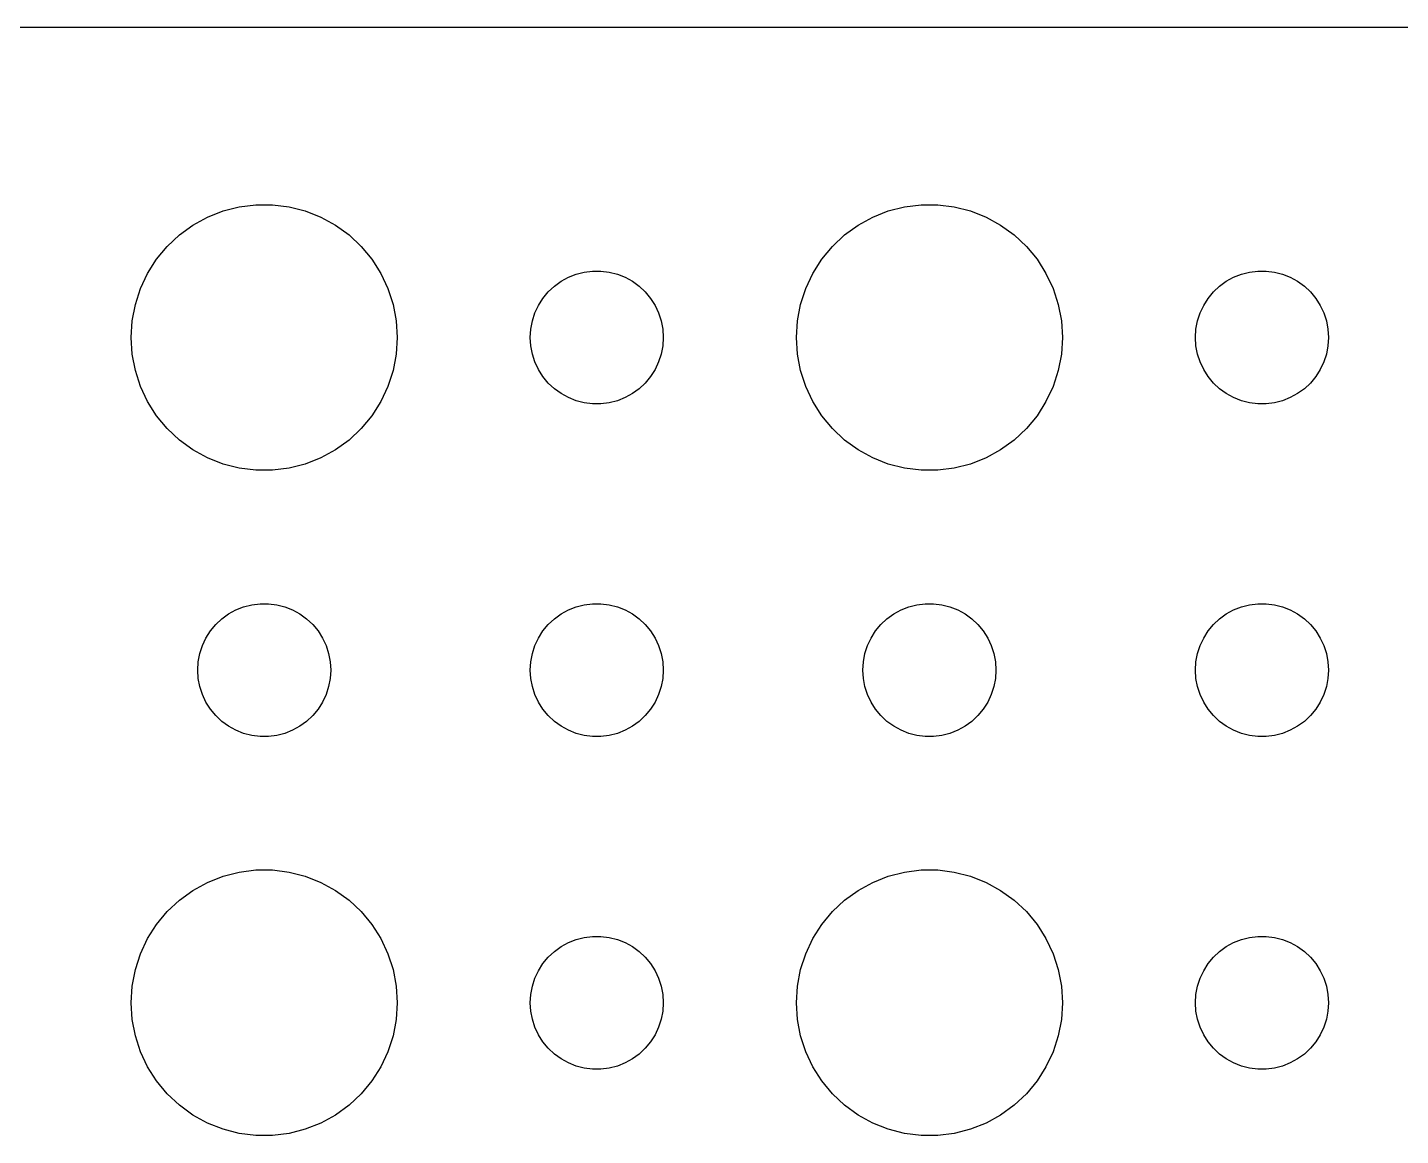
# Model space of a CAD drawing. Header units: metres. Extents: x -134 to 134, y 176 to 508.
# Drawn here: x 32.16 to 63.12, y 483.01 to 507.99 of the extents above; entities that cross this region are included whole.
import ezdxf

# ---------------------------------------------------------------- set-up
doc = ezdxf.new("R2010")
doc.units = ezdxf.units.M

msp = doc.modelspace()

# ---------------------------------------------------------------- linework, layer by layer
for p, q in [((129.814, 507.99), (-129.814, 507.99)), ((36.2227, 503.714), (36.5729, 503.853)), ((36.5729, 503.853), (36.9379, 503.947)), ((36.9379, 503.947), (37.3116, 503.994)), ((37.3116, 503.994), (37.6884, 503.994)), ((37.6884, 503.994), (38.0621, 503.947)), ((38.0621, 503.947), (38.427, 503.853)), ((38.427, 503.853), (38.7773, 503.714)), ((51.2227, 503.714), (51.5729, 503.853)), ((51.5729, 503.853), (51.9379, 503.947)), ((51.9379, 503.947), (52.3116, 503.994)), ((52.3116, 503.994), (52.6884, 503.994)), ((52.6884, 503.994), (53.0621, 503.947)), ((53.0621, 503.947), (53.427, 503.853)), ((53.427, 503.853), (53.7773, 503.714)), ((35.5877, 503.312), (35.8925, 503.533)), ((35.8925, 503.533), (36.2227, 503.714)), ((38.7773, 503.714), (39.1075, 503.533)), ((39.1075, 503.533), (39.4123, 503.312)), ((50.5877, 503.312), (50.8925, 503.533)), ((50.8925, 503.533), (51.2227, 503.714)), ((53.7773, 503.714), (54.1075, 503.533)), ((54.1075, 503.533), (54.4123, 503.312)), ((35.3131, 503.054), (35.5877, 503.312)), ((39.4123, 503.312), (39.6869, 503.054)), ((50.3131, 503.054), (50.5877, 503.312)), ((54.4123, 503.312), (54.6869, 503.054)), ((35.0729, 502.763), (35.3131, 503.054)), ((39.6869, 503.054), (39.927, 502.763)), ((50.0729, 502.763), (50.3131, 503.054)), ((54.6869, 503.054), (54.927, 502.763)), ((34.8711, 502.445), (35.0729, 502.763)), ((39.927, 502.763), (40.1289, 502.445)), ((49.8711, 502.445), (50.0729, 502.763)), ((54.927, 502.763), (55.1289, 502.445)), ((34.7107, 502.104), (34.8711, 502.445)), ((40.1289, 502.445), (40.2893, 502.104)), ((44.0439, 502.156), (44.1963, 502.266)), ((44.1963, 502.266), (44.3613, 502.357)), ((44.3613, 502.357), (44.5365, 502.427)), ((44.5365, 502.427), (44.7189, 502.473)), ((44.7189, 502.473), (44.9058, 502.497)), ((44.9058, 502.497), (45.0942, 502.497)), ((45.0942, 502.497), (45.2811, 502.473)), ((45.2811, 502.473), (45.4635, 502.427)), ((45.4635, 502.427), (45.6387, 502.357)), ((45.6387, 502.357), (45.8037, 502.266)), ((45.8037, 502.266), (45.9561, 502.156)), ((49.7107, 502.104), (49.8711, 502.445)), ((55.1289, 502.445), (55.2893, 502.104)), ((59.0439, 502.156), (59.1963, 502.266)), ((59.1963, 502.266), (59.3613, 502.357)), ((59.3613, 502.357), (59.5365, 502.427)), ((59.5365, 502.427), (59.7189, 502.473)), ((59.7189, 502.473), (59.9058, 502.497)), ((59.9058, 502.497), (60.0942, 502.497)), ((60.0942, 502.497), (60.2811, 502.473)), ((60.2811, 502.473), (60.4635, 502.427)), ((60.4635, 502.427), (60.6387, 502.357)), ((60.6387, 502.357), (60.8037, 502.266)), ((60.8037, 502.266), (60.9561, 502.156)), ((34.5942, 501.746), (34.7107, 502.104)), ((40.2893, 502.104), (40.4057, 501.746)), ((43.7865, 501.882), (43.9065, 502.027)), ((43.9065, 502.027), (44.0439, 502.156)), ((45.9561, 502.156), (46.0934, 502.027)), ((46.0934, 502.027), (46.2135, 501.882)), ((49.5942, 501.746), (49.7107, 502.104)), ((55.2893, 502.104), (55.4057, 501.746)), ((58.7865, 501.882), (58.9065, 502.027)), ((58.9065, 502.027), (59.0439, 502.156)), ((60.9561, 502.156), (61.0934, 502.027)), ((61.0934, 502.027), (61.2135, 501.882)), ((34.5237, 501.376), (34.5942, 501.746)), ((40.4057, 501.746), (40.4763, 501.376)), ((43.6053, 501.552), (43.6855, 501.723)), ((43.6855, 501.723), (43.7865, 501.882)), ((46.2135, 501.882), (46.3145, 501.723)), ((46.3145, 501.723), (46.3947, 501.552)), ((49.5237, 501.376), (49.5942, 501.746)), ((55.4057, 501.746), (55.4763, 501.376)), ((58.6053, 501.552), (58.6855, 501.723)), ((58.6855, 501.723), (58.7865, 501.882)), ((61.2135, 501.882), (61.3145, 501.723)), ((61.3145, 501.723), (61.3947, 501.552)), ((34.5, 501), (34.5237, 501.376)), ((40.4763, 501.376), (40.5, 501)), ((43.5118, 501.188), (43.5471, 501.373)), ((43.5471, 501.373), (43.6053, 501.552)), ((46.3947, 501.552), (46.4529, 501.373)), ((46.4529, 501.373), (46.4882, 501.188)), ((49.5, 501), (49.5237, 501.376)), ((55.4763, 501.376), (55.5, 501)), ((58.5118, 501.188), (58.5471, 501.373)), ((58.5471, 501.373), (58.6053, 501.552)), ((61.3947, 501.552), (61.4529, 501.373)), ((61.4529, 501.373), (61.4882, 501.188)), ((34.5237, 500.624), (34.5, 501)), ((40.5, 501), (40.4763, 500.624)), ((43.5, 501), (43.5118, 501.188)), ((43.5118, 500.812), (43.5, 501)), ((46.4882, 501.188), (46.5, 501)), ((46.5, 501), (46.4882, 500.812)), ((49.5237, 500.624), (49.5, 501)), ((55.5, 501), (55.4763, 500.624)), ((58.5, 501), (58.5118, 501.188)), ((58.5118, 500.812), (58.5, 501)), ((61.4882, 501.188), (61.5, 501)), ((61.5, 501), (61.4882, 500.812)), ((43.5471, 500.627), (43.5118, 500.812)), ((46.4882, 500.812), (46.4529, 500.627)), ((58.5471, 500.627), (58.5118, 500.812)), ((61.4882, 500.812), (61.4529, 500.627)), ((34.5942, 500.254), (34.5237, 500.624)), ((40.4763, 500.624), (40.4057, 500.254)), ((43.6053, 500.448), (43.5471, 500.627)), ((43.6855, 500.277), (43.6053, 500.448)), ((46.3947, 500.448), (46.3145, 500.277)), ((46.4529, 500.627), (46.3947, 500.448)), ((49.5942, 500.254), (49.5237, 500.624)), ((55.4763, 500.624), (55.4057, 500.254)), ((58.6053, 500.448), (58.5471, 500.627)), ((58.6855, 500.277), (58.6053, 500.448)), ((61.3947, 500.448), (61.3145, 500.277)), ((61.4529, 500.627), (61.3947, 500.448)), ((34.7107, 499.896), (34.5942, 500.254)), ((40.4057, 500.254), (40.2893, 499.896)), ((43.7865, 500.118), (43.6855, 500.277)), ((43.9065, 499.973), (43.7865, 500.118)), ((46.2135, 500.118), (46.0934, 499.973)), ((46.3145, 500.277), (46.2135, 500.118)), ((49.7107, 499.896), (49.5942, 500.254)), ((55.4057, 500.254), (55.2893, 499.896)), ((58.7865, 500.118), (58.6855, 500.277)), ((58.9065, 499.973), (58.7865, 500.118)), ((61.2135, 500.118), (61.0934, 499.973)), ((61.3145, 500.277), (61.2135, 500.118)), ((34.8711, 499.555), (34.7107, 499.896)), ((40.2893, 499.896), (40.1289, 499.555)), ((44.0439, 499.844), (43.9065, 499.973)), ((44.1963, 499.734), (44.0439, 499.844)), ((45.9561, 499.844), (45.8037, 499.734)), ((46.0934, 499.973), (45.9561, 499.844)), ((49.8711, 499.555), (49.7107, 499.896)), ((55.2893, 499.896), (55.1289, 499.555)), ((59.0439, 499.844), (58.9065, 499.973)), ((59.1963, 499.734), (59.0439, 499.844)), ((60.9561, 499.844), (60.8037, 499.734)), ((61.0934, 499.973), (60.9561, 499.844)), ((35.0729, 499.237), (34.8711, 499.555)), ((40.1289, 499.555), (39.927, 499.237)), ((44.3613, 499.643), (44.1963, 499.734)), ((44.5365, 499.573), (44.3613, 499.643)), ((44.7189, 499.527), (44.5365, 499.573)), ((44.9058, 499.503), (44.7189, 499.527)), ((45.0942, 499.503), (44.9058, 499.503)), ((45.2811, 499.527), (45.0942, 499.503)), ((45.4635, 499.573), (45.2811, 499.527)), ((45.6387, 499.643), (45.4635, 499.573)), ((45.8037, 499.734), (45.6387, 499.643)), ((50.0729, 499.237), (49.8711, 499.555)), ((55.1289, 499.555), (54.927, 499.237)), ((59.3613, 499.643), (59.1963, 499.734)), ((59.5365, 499.573), (59.3613, 499.643)), ((59.7189, 499.527), (59.5365, 499.573)), ((59.9058, 499.503), (59.7189, 499.527)), ((60.0942, 499.503), (59.9058, 499.503)), ((60.2811, 499.527), (60.0942, 499.503)), ((60.4635, 499.573), (60.2811, 499.527)), ((60.6387, 499.643), (60.4635, 499.573)), ((60.8037, 499.734), (60.6387, 499.643)), ((35.3131, 498.946), (35.0729, 499.237)), ((39.927, 499.237), (39.6869, 498.946)), ((50.3131, 498.946), (50.0729, 499.237)), ((54.927, 499.237), (54.6869, 498.946)), ((35.5877, 498.688), (35.3131, 498.946)), ((39.6869, 498.946), (39.4123, 498.688)), ((50.5877, 498.688), (50.3131, 498.946)), ((54.6869, 498.946), (54.4123, 498.688)), ((35.8925, 498.467), (35.5877, 498.688)), ((39.4123, 498.688), (39.1075, 498.467)), ((50.8925, 498.467), (50.5877, 498.688)), ((54.4123, 498.688), (54.1075, 498.467)), ((36.2227, 498.286), (35.8925, 498.467)), ((36.5729, 498.147), (36.2227, 498.286)), ((38.7773, 498.286), (38.427, 498.147)), ((39.1075, 498.467), (38.7773, 498.286)), ((51.2227, 498.286), (50.8925, 498.467)), ((51.5729, 498.147), (51.2227, 498.286)), ((53.7773, 498.286), (53.427, 498.147)), ((54.1075, 498.467), (53.7773, 498.286)), ((36.9379, 498.053), (36.5729, 498.147)), ((37.3116, 498.006), (36.9379, 498.053)), ((37.6884, 498.006), (37.3116, 498.006)), ((38.0621, 498.053), (37.6884, 498.006)), ((38.427, 498.147), (38.0621, 498.053)), ((51.9379, 498.053), (51.5729, 498.147)), ((52.3116, 498.006), (51.9379, 498.053)), ((52.6884, 498.006), (52.3116, 498.006)), ((53.0621, 498.053), (52.6884, 498.006)), ((53.427, 498.147), (53.0621, 498.053)), ((36.6963, 494.766), (36.8613, 494.857)), ((36.8613, 494.857), (37.0365, 494.927)), ((37.0365, 494.927), (37.2189, 494.973)), ((37.2189, 494.973), (37.4058, 494.997)), ((37.4058, 494.997), (37.5942, 494.997)), ((37.5942, 494.997), (37.7811, 494.973)), ((37.7811, 494.973), (37.9635, 494.927)), ((37.9635, 494.927), (38.1387, 494.857)), ((38.1387, 494.857), (38.3037, 494.766)), ((44.1963, 494.766), (44.3613, 494.857)), ((44.3613, 494.857), (44.5365, 494.927)), ((44.5365, 494.927), (44.7189, 494.973)), ((44.7189, 494.973), (44.9058, 494.997)), ((44.9058, 494.997), (45.0942, 494.997)), ((45.0942, 494.997), (45.2811, 494.973)), ((45.2811, 494.973), (45.4635, 494.927)), ((45.4635, 494.927), (45.6387, 494.857)), ((45.6387, 494.857), (45.8037, 494.766)), ((51.6963, 494.766), (51.8613, 494.857)), ((51.8613, 494.857), (52.0365, 494.927)), ((52.0365, 494.927), (52.2189, 494.973)), ((52.2189, 494.973), (52.4058, 494.997)), ((52.4058, 494.997), (52.5942, 494.997)), ((52.5942, 494.997), (52.7811, 494.973)), ((52.7811, 494.973), (52.9635, 494.927)), ((52.9635, 494.927), (53.1387, 494.857)), ((53.1387, 494.857), (53.3037, 494.766)), ((59.1963, 494.766), (59.3613, 494.857)), ((59.3613, 494.857), (59.5365, 494.927)), ((59.5365, 494.927), (59.7189, 494.973)), ((59.7189, 494.973), (59.9058, 494.997)), ((59.9058, 494.997), (60.0942, 494.997)), ((60.0942, 494.997), (60.2811, 494.973)), ((60.2811, 494.973), (60.4635, 494.927)), ((60.4635, 494.927), (60.6387, 494.857)), ((60.6387, 494.857), (60.8037, 494.766)), ((36.2865, 494.382), (36.4065, 494.527)), ((36.4065, 494.527), (36.5439, 494.656)), ((36.5439, 494.656), (36.6963, 494.766)), ((38.3037, 494.766), (38.4561, 494.656)), ((38.4561, 494.656), (38.5934, 494.527)), ((38.5934, 494.527), (38.7135, 494.382)), ((43.7865, 494.382), (43.9065, 494.527)), ((43.9065, 494.527), (44.0439, 494.656)), ((44.0439, 494.656), (44.1963, 494.766)), ((45.8037, 494.766), (45.9561, 494.656)), ((45.9561, 494.656), (46.0934, 494.527)), ((46.0934, 494.527), (46.2135, 494.382)), ((51.2865, 494.382), (51.4065, 494.527)), ((51.4065, 494.527), (51.5439, 494.656)), ((51.5439, 494.656), (51.6963, 494.766)), ((53.3037, 494.766), (53.4561, 494.656)), ((53.4561, 494.656), (53.5934, 494.527)), ((53.5934, 494.527), (53.7135, 494.382)), ((58.7865, 494.382), (58.9065, 494.527)), ((58.9065, 494.527), (59.0439, 494.656)), ((59.0439, 494.656), (59.1963, 494.766)), ((60.8037, 494.766), (60.9561, 494.656)), ((60.9561, 494.656), (61.0934, 494.527)), ((61.0934, 494.527), (61.2135, 494.382)), ((36.1053, 494.052), (36.1855, 494.223)), ((36.1855, 494.223), (36.2865, 494.382)), ((38.7135, 494.382), (38.8145, 494.223)), ((38.8145, 494.223), (38.8947, 494.052)), ((43.6053, 494.052), (43.6855, 494.223)), ((43.6855, 494.223), (43.7865, 494.382)), ((46.2135, 494.382), (46.3145, 494.223)), ((46.3145, 494.223), (46.3947, 494.052)), ((51.1053, 494.052), (51.1855, 494.223)), ((51.1855, 494.223), (51.2865, 494.382)), ((53.7135, 494.382), (53.8145, 494.223)), ((53.8145, 494.223), (53.8947, 494.052)), ((58.6053, 494.052), (58.6855, 494.223)), ((58.6855, 494.223), (58.7865, 494.382)), ((61.2135, 494.382), (61.3145, 494.223)), ((61.3145, 494.223), (61.3947, 494.052)), ((36.0118, 493.688), (36.0471, 493.873)), ((36.0471, 493.873), (36.1053, 494.052)), ((38.8947, 494.052), (38.9529, 493.873)), ((38.9529, 493.873), (38.9882, 493.688)), ((43.5118, 493.688), (43.5471, 493.873)), ((43.5471, 493.873), (43.6053, 494.052)), ((46.3947, 494.052), (46.4529, 493.873)), ((46.4529, 493.873), (46.4882, 493.688)), ((51.0118, 493.688), (51.0471, 493.873)), ((51.0471, 493.873), (51.1053, 494.052)), ((53.8947, 494.052), (53.9529, 493.873)), ((53.9529, 493.873), (53.9882, 493.688)), ((58.5118, 493.688), (58.5471, 493.873)), ((58.5471, 493.873), (58.6053, 494.052)), ((61.3947, 494.052), (61.4529, 493.873)), ((61.4529, 493.873), (61.4882, 493.688)), ((36, 493.5), (36.0118, 493.688)), ((38.9882, 493.688), (39, 493.5)), ((43.5, 493.5), (43.5118, 493.688)), ((46.4882, 493.688), (46.5, 493.5)), ((51, 493.5), (51.0118, 493.688)), ((53.9882, 493.688), (54, 493.5)), ((58.5, 493.5), (58.5118, 493.688)), ((61.4882, 493.688), (61.5, 493.5)), ((36.0118, 493.312), (36, 493.5)), ((36.0471, 493.127), (36.0118, 493.312)), ((38.9882, 493.312), (38.9529, 493.127)), ((39, 493.5), (38.9882, 493.312)), ((43.5118, 493.312), (43.5, 493.5)), ((43.5471, 493.127), (43.5118, 493.312)), ((46.4882, 493.312), (46.4529, 493.127)), ((46.5, 493.5), (46.4882, 493.312)), ((51.0118, 493.312), (51, 493.5)), ((51.0471, 493.127), (51.0118, 493.312)), ((53.9882, 493.312), (53.9529, 493.127)), ((54, 493.5), (53.9882, 493.312)), ((58.5118, 493.312), (58.5, 493.5)), ((58.5471, 493.127), (58.5118, 493.312)), ((61.4882, 493.312), (61.4529, 493.127)), ((61.5, 493.5), (61.4882, 493.312)), ((36.1053, 492.948), (36.0471, 493.127)), ((36.1855, 492.777), (36.1053, 492.948)), ((38.8947, 492.948), (38.8145, 492.777)), ((38.9529, 493.127), (38.8947, 492.948)), ((43.6053, 492.948), (43.5471, 493.127)), ((43.6855, 492.777), (43.6053, 492.948)), ((46.3947, 492.948), (46.3145, 492.777)), ((46.4529, 493.127), (46.3947, 492.948)), ((51.1053, 492.948), (51.0471, 493.127)), ((51.1855, 492.777), (51.1053, 492.948)), ((53.8947, 492.948), (53.8145, 492.777)), ((53.9529, 493.127), (53.8947, 492.948)), ((58.6053, 492.948), (58.5471, 493.127)), ((58.6855, 492.777), (58.6053, 492.948)), ((61.3947, 492.948), (61.3145, 492.777)), ((61.4529, 493.127), (61.3947, 492.948)), ((36.2865, 492.618), (36.1855, 492.777)), ((38.8145, 492.777), (38.7135, 492.618)), ((43.7865, 492.618), (43.6855, 492.777)), ((46.3145, 492.777), (46.2135, 492.618)), ((51.2865, 492.618), (51.1855, 492.777)), ((53.8145, 492.777), (53.7135, 492.618)), ((58.7865, 492.618), (58.6855, 492.777)), ((61.3145, 492.777), (61.2135, 492.618)), ((36.4065, 492.473), (36.2865, 492.618)), ((36.5439, 492.344), (36.4065, 492.473)), ((36.6963, 492.234), (36.5439, 492.344)), ((38.4561, 492.344), (38.3037, 492.234)), ((38.5934, 492.473), (38.4561, 492.344)), ((38.7135, 492.618), (38.5934, 492.473)), ((43.9065, 492.473), (43.7865, 492.618)), ((44.0439, 492.344), (43.9065, 492.473)), ((44.1963, 492.234), (44.0439, 492.344)), ((45.9561, 492.344), (45.8037, 492.234)), ((46.0934, 492.473), (45.9561, 492.344)), ((46.2135, 492.618), (46.0934, 492.473)), ((51.4065, 492.473), (51.2865, 492.618)), ((51.5439, 492.344), (51.4065, 492.473)), ((51.6963, 492.234), (51.5439, 492.344)), ((53.4561, 492.344), (53.3037, 492.234)), ((53.5934, 492.473), (53.4561, 492.344)), ((53.7135, 492.618), (53.5934, 492.473)), ((58.9065, 492.473), (58.7865, 492.618)), ((59.0439, 492.344), (58.9065, 492.473)), ((59.1963, 492.234), (59.0439, 492.344)), ((60.9561, 492.344), (60.8037, 492.234)), ((61.0934, 492.473), (60.9561, 492.344)), ((61.2135, 492.618), (61.0934, 492.473)), ((36.8613, 492.143), (36.6963, 492.234)), ((37.0365, 492.073), (36.8613, 492.143)), ((37.2189, 492.027), (37.0365, 492.073)), ((37.4058, 492.003), (37.2189, 492.027)), ((37.7811, 492.027), (37.5942, 492.003)), ((37.9635, 492.073), (37.7811, 492.027)), ((38.1387, 492.143), (37.9635, 492.073)), ((38.3037, 492.234), (38.1387, 492.143)), ((44.3613, 492.143), (44.1963, 492.234)), ((44.5365, 492.073), (44.3613, 492.143)), ((44.7189, 492.027), (44.5365, 492.073)), ((44.9058, 492.003), (44.7189, 492.027)), ((45.2811, 492.027), (45.0942, 492.003)), ((45.4635, 492.073), (45.2811, 492.027)), ((45.6387, 492.143), (45.4635, 492.073)), ((45.8037, 492.234), (45.6387, 492.143)), ((51.8613, 492.143), (51.6963, 492.234)), ((52.0365, 492.073), (51.8613, 492.143)), ((52.2189, 492.027), (52.0365, 492.073)), ((52.4058, 492.003), (52.2189, 492.027)), ((52.7811, 492.027), (52.5942, 492.003)), ((52.9635, 492.073), (52.7811, 492.027)), ((53.1387, 492.143), (52.9635, 492.073)), ((53.3037, 492.234), (53.1387, 492.143)), ((59.3613, 492.143), (59.1963, 492.234)), ((59.5365, 492.073), (59.3613, 492.143)), ((59.7189, 492.027), (59.5365, 492.073)), ((59.9058, 492.003), (59.7189, 492.027)), ((60.2811, 492.027), (60.0942, 492.003)), ((60.4635, 492.073), (60.2811, 492.027)), ((60.6387, 492.143), (60.4635, 492.073)), ((60.8037, 492.234), (60.6387, 492.143)), ((37.5942, 492.003), (37.4058, 492.003)), ((45.0942, 492.003), (44.9058, 492.003)), ((52.5942, 492.003), (52.4058, 492.003)), ((60.0942, 492.003), (59.9058, 492.003)), ((36.5729, 488.853), (36.9379, 488.947)), ((36.9379, 488.947), (37.3116, 488.994)), ((37.3116, 488.994), (37.6884, 488.994)), ((37.6884, 488.994), (38.0621, 488.947)), ((38.0621, 488.947), (38.427, 488.853)), ((51.5729, 488.853), (51.9379, 488.947)), ((51.9379, 488.947), (52.3116, 488.994)), ((52.3116, 488.994), (52.6884, 488.994)), ((52.6884, 488.994), (53.0621, 488.947)), ((53.0621, 488.947), (53.427, 488.853)), ((35.8925, 488.533), (36.2227, 488.714)), ((36.2227, 488.714), (36.5729, 488.853)), ((38.427, 488.853), (38.7773, 488.714)), ((38.7773, 488.714), (39.1075, 488.533)), ((50.8925, 488.533), (51.2227, 488.714)), ((51.2227, 488.714), (51.5729, 488.853)), ((53.427, 488.853), (53.7773, 488.714)), ((53.7773, 488.714), (54.1075, 488.533)), ((35.3131, 488.054), (35.5877, 488.312)), ((35.5877, 488.312), (35.8925, 488.533)), ((39.1075, 488.533), (39.4123, 488.312)), ((39.4123, 488.312), (39.6869, 488.054)), ((50.3131, 488.054), (50.5877, 488.312)), ((50.5877, 488.312), (50.8925, 488.533)), ((54.1075, 488.533), (54.4123, 488.312)), ((54.4123, 488.312), (54.6869, 488.054)), ((35.0729, 487.763), (35.3131, 488.054)), ((39.6869, 488.054), (39.927, 487.763)), ((50.0729, 487.763), (50.3131, 488.054)), ((54.6869, 488.054), (54.927, 487.763)), ((34.8711, 487.445), (35.0729, 487.763)), ((39.927, 487.763), (40.1289, 487.445)), ((49.8711, 487.445), (50.0729, 487.763)), ((54.927, 487.763), (55.1289, 487.445)), ((34.7107, 487.104), (34.8711, 487.445)), ((40.1289, 487.445), (40.2893, 487.104)), ((44.3613, 487.357), (44.5365, 487.427)), ((44.5365, 487.427), (44.7189, 487.473)), ((44.7189, 487.473), (44.9058, 487.497)), ((44.9058, 487.497), (45.0942, 487.497)), ((45.0942, 487.497), (45.2811, 487.473)), ((45.2811, 487.473), (45.4635, 487.427)), ((45.4635, 487.427), (45.6387, 487.357)), ((49.7107, 487.104), (49.8711, 487.445)), ((55.1289, 487.445), (55.2893, 487.104)), ((59.3613, 487.357), (59.5365, 487.427)), ((59.5365, 487.427), (59.7189, 487.473)), ((59.7189, 487.473), (59.9058, 487.497)), ((59.9058, 487.497), (60.0942, 487.497)), ((60.0942, 487.497), (60.2811, 487.473)), ((60.2811, 487.473), (60.4635, 487.427)), ((60.4635, 487.427), (60.6387, 487.357)), ((34.5942, 486.746), (34.7107, 487.104)), ((40.2893, 487.104), (40.4057, 486.746)), ((43.9065, 487.027), (44.0439, 487.156)), ((44.0439, 487.156), (44.1963, 487.266)), ((44.1963, 487.266), (44.3613, 487.357)), ((45.6387, 487.357), (45.8037, 487.266)), ((45.8037, 487.266), (45.9561, 487.156)), ((45.9561, 487.156), (46.0934, 487.027)), ((49.5942, 486.746), (49.7107, 487.104)), ((55.2893, 487.104), (55.4057, 486.746)), ((58.9065, 487.027), (59.0439, 487.156)), ((59.0439, 487.156), (59.1963, 487.266)), ((59.1963, 487.266), (59.3613, 487.357)), ((60.6387, 487.357), (60.8037, 487.266)), ((60.8037, 487.266), (60.9561, 487.156)), ((60.9561, 487.156), (61.0934, 487.027)), ((43.6855, 486.723), (43.7865, 486.882)), ((43.7865, 486.882), (43.9065, 487.027)), ((46.0934, 487.027), (46.2135, 486.882)), ((46.2135, 486.882), (46.3145, 486.723)), ((58.6855, 486.723), (58.7865, 486.882)), ((58.7865, 486.882), (58.9065, 487.027)), ((61.0934, 487.027), (61.2135, 486.882)), ((61.2135, 486.882), (61.3145, 486.723)), ((34.5237, 486.376), (34.5942, 486.746)), ((40.4057, 486.746), (40.4763, 486.376)), ((43.5471, 486.373), (43.6053, 486.552)), ((43.6053, 486.552), (43.6855, 486.723)), ((46.3145, 486.723), (46.3947, 486.552)), ((46.3947, 486.552), (46.4529, 486.373)), ((49.5237, 486.376), (49.5942, 486.746)), ((55.4057, 486.746), (55.4763, 486.376)), ((58.5471, 486.373), (58.6053, 486.552)), ((58.6053, 486.552), (58.6855, 486.723)), ((61.3145, 486.723), (61.3947, 486.552)), ((61.3947, 486.552), (61.4529, 486.373)), ((34.5, 486), (34.5237, 486.376)), ((40.4763, 486.376), (40.5, 486)), ((43.5, 486), (43.5118, 486.188)), ((43.5118, 486.188), (43.5471, 486.373)), ((46.4529, 486.373), (46.4882, 486.188)), ((46.4882, 486.188), (46.5, 486)), ((49.5, 486), (49.5237, 486.376)), ((55.4763, 486.376), (55.5, 486)), ((58.5, 486), (58.5118, 486.188)), ((58.5118, 486.188), (58.5471, 486.373)), ((61.4529, 486.373), (61.4882, 486.188)), ((61.4882, 486.188), (61.5, 486)), ((34.5237, 485.624), (34.5, 486)), ((40.5, 486), (40.4763, 485.624)), ((43.5118, 485.812), (43.5, 486)), ((46.5, 486), (46.4882, 485.812)), ((49.5237, 485.624), (49.5, 486)), ((55.5, 486), (55.4763, 485.624)), ((58.5118, 485.812), (58.5, 486)), ((61.5, 486), (61.4882, 485.812)), ((34.5942, 485.254), (34.5237, 485.624)), ((40.4763, 485.624), (40.4057, 485.254)), ((43.5471, 485.627), (43.5118, 485.812)), ((43.6053, 485.448), (43.5471, 485.627)), ((46.4529, 485.627), (46.3947, 485.448)), ((46.4882, 485.812), (46.4529, 485.627)), ((49.5942, 485.254), (49.5237, 485.624)), ((55.4763, 485.624), (55.4057, 485.254)), ((58.5471, 485.627), (58.5118, 485.812)), ((58.6053, 485.448), (58.5471, 485.627)), ((61.4529, 485.627), (61.3947, 485.448)), ((61.4882, 485.812), (61.4529, 485.627)), ((34.7107, 484.896), (34.5942, 485.254)), ((40.4057, 485.254), (40.2893, 484.896)), ((43.6855, 485.277), (43.6053, 485.448)), ((43.7865, 485.118), (43.6855, 485.277)), ((46.3145, 485.277), (46.2135, 485.118)), ((46.3947, 485.448), (46.3145, 485.277)), ((49.7107, 484.896), (49.5942, 485.254)), ((55.4057, 485.254), (55.2893, 484.896)), ((58.6855, 485.277), (58.6053, 485.448)), ((58.7865, 485.118), (58.6855, 485.277)), ((61.3145, 485.277), (61.2135, 485.118)), ((61.3947, 485.448), (61.3145, 485.277)), ((34.8711, 484.555), (34.7107, 484.896)), ((40.2893, 484.896), (40.1289, 484.555)), ((43.9065, 484.973), (43.7865, 485.118)), ((44.0439, 484.844), (43.9065, 484.973)), ((46.0934, 484.973), (45.9561, 484.844)), ((46.2135, 485.118), (46.0934, 484.973)), ((49.8711, 484.555), (49.7107, 484.896)), ((55.2893, 484.896), (55.1289, 484.555)), ((58.9065, 484.973), (58.7865, 485.118)), ((59.0439, 484.844), (58.9065, 484.973)), ((61.0934, 484.973), (60.9561, 484.844)), ((61.2135, 485.118), (61.0934, 484.973)), ((44.1963, 484.734), (44.0439, 484.844)), ((44.3613, 484.643), (44.1963, 484.734)), ((44.5365, 484.573), (44.3613, 484.643)), ((45.6387, 484.643), (45.4635, 484.573)), ((45.8037, 484.734), (45.6387, 484.643)), ((45.9561, 484.844), (45.8037, 484.734)), ((59.1963, 484.734), (59.0439, 484.844)), ((59.3613, 484.643), (59.1963, 484.734)), ((59.5365, 484.573), (59.3613, 484.643)), ((60.6387, 484.643), (60.4635, 484.573)), ((60.8037, 484.734), (60.6387, 484.643)), ((60.9561, 484.844), (60.8037, 484.734)), ((35.0729, 484.237), (34.8711, 484.555)), ((40.1289, 484.555), (39.927, 484.237)), ((44.7189, 484.527), (44.5365, 484.573)), ((44.9058, 484.503), (44.7189, 484.527)), ((45.0942, 484.503), (44.9058, 484.503)), ((45.2811, 484.527), (45.0942, 484.503)), ((45.4635, 484.573), (45.2811, 484.527)), ((50.0729, 484.237), (49.8711, 484.555)), ((55.1289, 484.555), (54.927, 484.237)), ((59.7189, 484.527), (59.5365, 484.573)), ((59.9058, 484.503), (59.7189, 484.527)), ((60.0942, 484.503), (59.9058, 484.503)), ((60.2811, 484.527), (60.0942, 484.503)), ((60.4635, 484.573), (60.2811, 484.527)), ((35.3131, 483.946), (35.0729, 484.237)), ((39.927, 484.237), (39.6869, 483.946)), ((50.3131, 483.946), (50.0729, 484.237)), ((54.927, 484.237), (54.6869, 483.946)), ((35.5877, 483.688), (35.3131, 483.946)), ((35.8925, 483.467), (35.5877, 483.688)), ((39.4123, 483.688), (39.1075, 483.467)), ((39.6869, 483.946), (39.4123, 483.688)), ((50.5877, 483.688), (50.3131, 483.946)), ((50.8925, 483.467), (50.5877, 483.688)), ((54.4123, 483.688), (54.1075, 483.467)), ((54.6869, 483.946), (54.4123, 483.688)), ((36.2227, 483.286), (35.8925, 483.467)), ((39.1075, 483.467), (38.7773, 483.286)), ((51.2227, 483.286), (50.8925, 483.467)), ((54.1075, 483.467), (53.7773, 483.286)), ((36.5729, 483.147), (36.2227, 483.286)), ((36.9379, 483.053), (36.5729, 483.147)), ((37.3116, 483.006), (36.9379, 483.053)), ((38.0621, 483.053), (37.6884, 483.006)), ((38.427, 483.147), (38.0621, 483.053)), ((38.7773, 483.286), (38.427, 483.147)), ((51.5729, 483.147), (51.2227, 483.286)), ((51.9379, 483.053), (51.5729, 483.147)), ((52.3116, 483.006), (51.9379, 483.053)), ((53.0621, 483.053), (52.6884, 483.006)), ((53.427, 483.147), (53.0621, 483.053)), ((53.7773, 483.286), (53.427, 483.147)), ((37.6884, 483.006), (37.3116, 483.006)), ((52.6884, 483.006), (52.3116, 483.006))]:
    msp.add_line(p, q)

doc.saveas('drawing.dxf')
